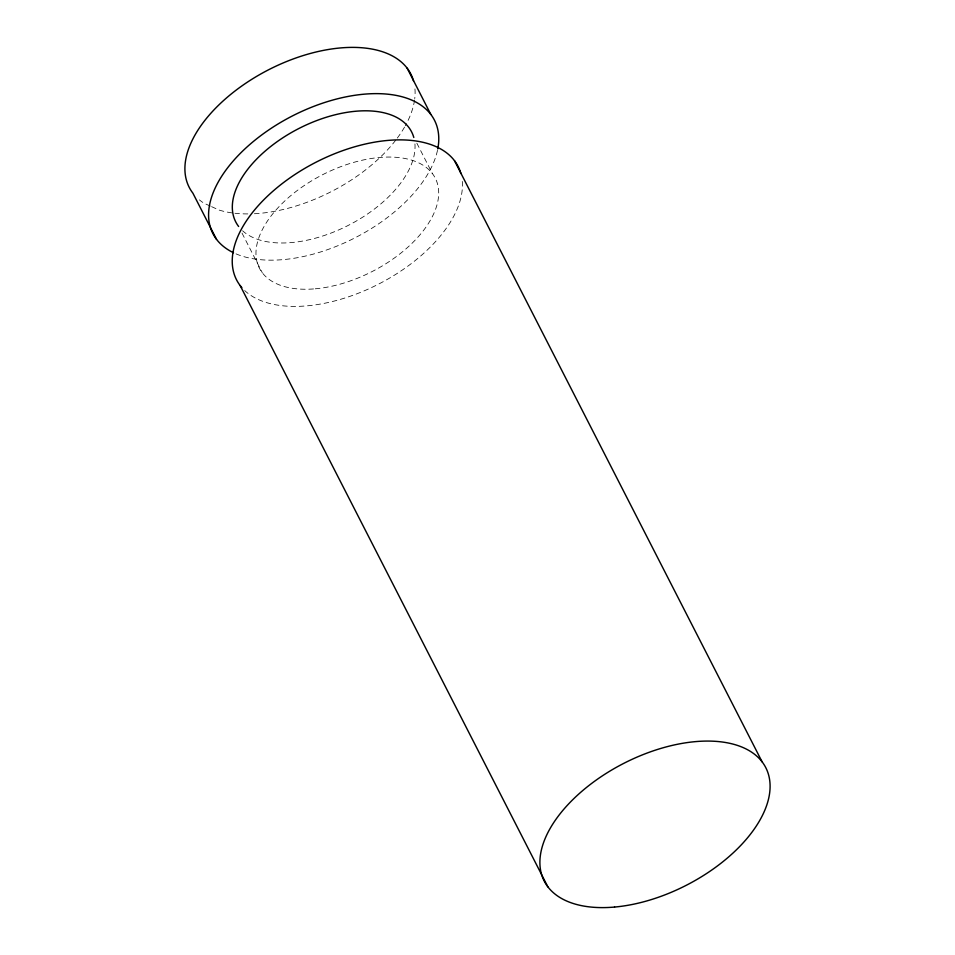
<?xml version="1.0" encoding="UTF-8"?>
<svg xmlns="http://www.w3.org/2000/svg" width="955" height="955" viewBox="0 0 955 955"><rect width="100%" height="100%" fill="white"/><g stroke="black" fill="none" stroke-linecap="round" stroke-linejoin="round"><path stroke-width="0.72" stroke-dasharray="4.78 3.58" d="M210.315 206.089L203.952 203.2A124.448 68.509 -27.1 0 1 199.416 199.893M211.592 206.662L219.232 210.112A124.448 68.509 -27.1 0 0 233.45 213.084M416.834 143.166L432.388 173.559M242.009 233.092L262.291 272.736M462.292 181.426A124.448 68.509 -27.1 0 1 376.903 284.96A124.448 68.509 -27.1 0 1 244.683 290.559M414.936 143.907A98.783 54.375 -27.1 0 1 347.477 225.798A98.783 54.375 -27.1 0 1 242.582 230.776M437.497 150.329A124.448 68.509 -27.1 0 1 354.305 238.177A124.448 68.509 -27.1 0 1 234.775 253.326M414.959 88.934A124.448 68.509 -27.1 0 1 414.745 98.628M414.565 99.977A124.448 68.509 -27.1 0 1 405.314 125.75M404.55 127.099A124.448 68.509 -27.1 0 1 396.576 139.048M395.692 140.218A124.448 68.509 -27.1 0 1 253.636 213.777M247.811 213.92A124.448 68.509 -27.1 0 1 234.966 213.263M315.245 288.804A98.783 54.375 -27.1 0 0 437.462 183.73A98.783 54.375 -27.1 0 0 289.305 196.909A98.783 54.375 -27.1 0 0 315.245 288.804"/><path stroke-width="1.43" d="M407.152 68.175L430.812 114.421M454.485 160.679L762.138 761.875M216.534 239.371L192.862 193.125A124.448 68.509 -27.1 0 1 269.382 69.369A124.448 68.509 -27.1 0 1 413.551 80.996M240.194 285.617L547.848 886.825M241.866 287.658A124.448 68.509 -27.1 0 1 314.613 162.935A124.448 68.509 -27.1 0 1 460.883 173.488M238.631 226.478A98.783 54.375 -27.1 0 1 299.357 128.257A98.783 54.375 -27.1 0 1 413.802 137.484M233.509 252.729A124.448 68.509 -27.1 0 1 293.042 115.615A124.448 68.509 -27.1 0 1 437.772 148.944M614.554 907.059A124.448 68.509 -27.1 0 0 768.536 774.684A124.448 68.509 -27.1 0 0 581.882 791.289A124.448 68.509 -27.1 0 0 614.554 907.059"/></g></svg>
